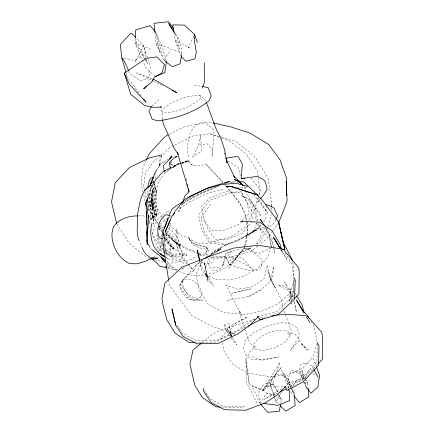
<?xml version="1.0" encoding="UTF-8"?>
<svg xmlns="http://www.w3.org/2000/svg" width="434" height="434" viewBox="0 0 434 434"><rect width="100%" height="100%" fill="white"/><g stroke="black" fill="none" stroke-linecap="round" stroke-linejoin="round"><path stroke-width="0.33" stroke-dasharray="2.17 1.63" d="M317.281 343.869L316.945 361.983L301.722 378.432L285.371 386.623M150.549 189.153C150.327 195.756 147.951 202.559 150.755 208.976L148.851 206.134L147.896 201.55M152.464 190.217L152.654 203.871L155.562 215.579L156.652 213.376L154.602 202.819L155.513 195.088L154.401 190.19L153.49 188.014C150.603 196.738 150.598 207.523 155.562 215.579M147.386 196.499L147.712 189.012M293.628 279.263L292.955 296.308L276.632 311.634L258.398 316.494M135.294 38.702L135.099 42.727L140.594 56.697L142.683 60.939M150.256 189.56L148.895 201.224L153.712 220.662L152.226 213.17L153.853 224.09L152.22 213.137L148.895 201.224M152.817 185.931C153.24 193.683 149.448 201.365 150.755 208.976M154.949 182.54L153.853 193.168L157.368 208.9L163.038 217.944M155.361 178.553L155.909 173.237M163.64 232.543L163.255 238.434M224.139 263.199L222.512 266.21L224.324 260.682L226.043 257.829L231.121 251.389L225.848 253.445L225.506 256.158L222.512 266.21L219.441 269.454L215.15 270.566L212.063 269.802L209.421 266.536L208.445 263.069L211.439 257.427L213.327 259.375L225.506 256.158L229.407 264.691C238.998 267.843 249.013 272.286 259.299 269.774L260.807 268.174L262.364 260.243L249.382 248.102L240.203 252.876L232.233 263.823L229.407 264.691L225.62 256.082L211.575 257.313M152.936 217.77L156.745 214.624L156.94 216.42C151.423 208.206 152.546 197.812 153.652 188.508L153.853 203.497L156.745 214.624L150.685 219.512L152.936 217.77L155.101 214.081L155.312 215.682C150.278 208.222 151.249 198.777 152.231 190.309L152.421 203.964L155.101 214.081L150.685 219.512L156.94 216.42L158.112 214.011L155.877 202.39L156.907 193.879L154.623 184.228L156.094 189.653L154.352 202.917L156.397 213.474L155.312 215.682L150.685 219.512L149.486 216.783L150.94 214.282L150.099 202.087L152.226 189.712L156.094 189.653L159.039 180.88L165.349 172.623L171.359 168.576M179.551 206.573L178.917 211.38L176.215 211.429M149.166 222.506L150.94 214.282M181.737 53.67L181.949 52.335L179.28 39.749L175.629 34.134M280.831 402.823L281.422 399.551L278.943 394.864M148.341 195.126L149.112 191.264L150.11 189.506M228.924 268.863L231.604 257.074M289.158 388.349L287.465 383.222L289.549 374.249L291.561 370.191L296.27 371.661L303.312 376.305L304.744 378.562M170.508 223.168L168.582 230.302L165.528 237.349M161.649 155.942L159.099 161.556L159.397 165.869L161.904 155.377L169.727 147.511L193.325 135.809L209.882 133.743L220.662 136.683M270.371 280.31L273.653 266.503L272.72 275.4L270.23 281.178L260.942 290.058L249.724 296.303L227.318 300.344L229.933 299.883M267.865 227.15L267.36 229.076L259.445 242.237L255.61 244.564M268.033 226.505L271.228 214.298M244.711 329.021L249.3 341.916L255.501 349.267L263.72 350.585L275.183 347.851L285.344 342.106L290.167 335.683L291.415 330.887L283.256 309.42M258.138 197.155L254.617 209.942L247.874 222.013M258.838 194.6L259.895 190.765L258.143 176.394M157.33 233.931L156.609 236.503L161.377 247.939L162.538 248.611M158.958 228.148L159.864 224.931M316.874 343.511L313.001 356.938L302.661 367.989L287.671 375.014L268.993 376.717L247.505 372.985L232.559 364.045L223.656 350.46L222.436 342.534M244.038 248.438L231.485 262.825L244.038 248.438L244.57 246.604M244.749 245.991C247.092 238.011 248.85 229.288 246.366 221.145M244.597 246.577L244.06 248.416L240.203 252.876L250.988 248.329L244.06 248.416L259.478 253.472L270.187 247.988M244.776 245.964L246.035 241.678L247.402 234.262L247.651 226.331A49.172 41.61 31.3 0 0 238.038 200.66L226.863 186.946C235.299 196.727 244.092 207.371 246.214 220.483M258.534 197.611L256.879 203.231L260.123 199.249M259.272 195.116L260.742 190.119L251.123 178.249L249.789 178.287M256.646 223.049L254.156 230.427L245.573 236.069L237.214 240.772L226.901 244.993L209.638 243.235L201.924 230.194L198.501 214.982L209.6 200.248L231.544 192.474L242.997 191.389M260.254 403.728L251.866 385.761L264.924 390.784L262.63 390.502L272.53 384.041L280.082 362.184L262.63 390.502L251.866 385.761L249.083 383.385L245.872 359.357L249.81 352.039L255.458 346.348M271.266 246.87L267.49 257.595L257.46 268.722L243.989 276.019L229.651 280.022L216.175 279.534L204.994 273.854L208.64 277.782L200.763 265.337L199.721 260.709M148.846 195.425L149.746 192.94L148.743 195.446M294.512 280.397L289.766 293.395L278.541 303.317L263.172 310.755L244.695 314.482L223.184 312.475L208.098 303.909L198.973 289.798L196.027 273.979L203.649 259.651M305.102 378.415L308.205 370.641L310.435 372.177M159.397 165.869L160.162 163.971L163.84 162.045M199.77 261.203L201.62 269.671L209.351 281.661L213.311 285.36L205.537 273.284L207.598 277.879L204.3 262.201L208.005 281.731L205.304 267.366L209.595 257.156M146.068 160.705L142.911 167.898L141.039 182.692L143.014 191.725M158.551 251.66L160.813 246.979L157.835 247.581M193.781 36.31L188.242 47.528L190.526 48.353L175.287 40.047L174.039 32.789M256.765 243.913L262.331 232.933L259.207 227.519L261.599 224.503M275.894 219.512L274.424 222.42L270.713 226.38L268.798 226.901M199.743 255.816L205.315 253.695L207.474 249.479L206.253 247.179L196.694 245.047L191.719 242.449L188.399 237.875L197.079 243.338L207.702 243.604L231.859 236.394L244.988 227.183L247.554 222.588M266.807 391.956L260.856 402.801L258.154 394.186L261.859 386.385L264.762 384.057L269.178 382.75L275.183 385.81L277.738 391.989M281.406 392.482L275.997 401.813L278.416 404.135M157.509 168.663L160.504 163.77L157.943 168.452M200.334 297.209L201.452 295.391C202.331 287.172 194.199 278.883 186.034 279.051L184.114 280.049L181.645 282.377L180.463 284.134C178.64 293.471 192.842 306.518 200.334 297.209L198.409 298.18C190.201 298.516 181.873 289.977 182.893 281.731L184.114 280.049M168.777 217.542L169.363 216.609M292.852 386.417L296.406 380.792L303.312 376.305M296.297 341.173L290.183 350.77L298.326 341.346L299.167 334.126L296.72 327.496L290.308 323.352L280.033 322.608L265.95 326.395L253.152 333.133L244.863 341.146L243.36 348.388L245.969 354.952L251.888 359.526L263.818 360.008L278.704 356.916L260.823 360.014L250.51 355.842M210.588 203.991L201.213 217.901L203.687 230.47L210.306 241.006L226.201 244.331M163.911 59.458L171.142 49.525L181.949 52.335M170.464 163.276L171.94 161.253M179.432 271.245L182.204 272.888L192.023 275.254L201.918 275.232L215.248 272.823L228.973 265.944L232.239 263.801L240.246 252.865M169.938 164.15L172.184 161.112M270.897 379.614L262.63 390.502L281.699 366.898L270.897 379.614L277.706 392.515M272.628 231.024L266.118 239.519L259.798 244.51M273.035 230.492L277.923 224.123M263.595 221.986L265.988 218.969L265.95 206.438M231.534 337.218L230.107 329.959L235.581 323.232L247.467 316.863L230.394 325.809L221.622 337.245L222.029 339.887M252.273 221.194L242.036 233.411L226.391 239.769L214.993 239.318L207.908 228.821L203.741 219.354L201.56 206.215L209.736 197.92L225.848 191.606L241.575 192.62L251.953 210.984L251.443 209.199L252.225 220.526M317.824 364.017L305.01 377.439L287.167 388.365M241.516 221.313L238.326 224.606L222.447 230.828L211.005 230.351L203.741 219.354M241.971 220.841L249.262 213.311L246.908 202.439L241.575 192.62M185.372 200.459L186.332 199.542M151.851 106.14L158.817 99.69M153.479 257.15L156.761 254.243M259.847 226.011L254.009 231.062L245.573 236.069L256.684 229.868C242.091 239.259 224.839 243.398 210.859 253.776M202.846 259.776L196.222 265.413L193.917 270.919L191.009 272.416L182.215 280.402L179.426 285.816L187.662 297.588L190.64 299.547L200.833 300.702L203.172 300.068L192.701 299.232L188.969 296.455L180.756 284.465L182.964 279.415L182.215 280.402L188.003 274.505L194.378 266.72L202.656 259.727M160.276 156.121L153.701 161.573L145.515 172.52L143.632 186.343L144.321 189.566M201.691 342.931L211.955 334.446L216.23 331.891L236.248 324.93L254.66 319.435M162.614 119.084L161.719 110.062C172.086 100.965 185.996 95.746 199.743 95.154L204.555 99.359L206.036 101.811M183.278 203.025L181.591 204.392C192.723 197.182 205.19 191.931 217.32 186.522M160.043 224.291L167.833 218.118M168.354 217.705L170.432 216.056M257.693 246.176L250.358 251.964L230.394 257.194L211.206 257.004M135.685 59.946L145.52 52.4L143.665 45.733L136.227 38.04M174.094 166.737L176.28 165.262M211.011 253.852L218.313 248.964L226.722 244.331L237.214 240.772L247.798 235.727L259.158 227.59L257.948 221.698M163.531 162.224L168.175 159.153M255.002 318.73L236.883 330.648L217.407 340.104L195.989 340.625L182.172 333.046L176.79 324.784M170.54 164.334L175.363 165.842L176.15 165.359M164.464 172.623L170.687 168.761M174.083 166.651L175.217 165.951L169.727 164.285M281.932 388.68L264.16 399.318L277.516 393.052M185.28 200.41L195.387 195.191M247.543 249.154L251.655 246.81M248.384 296.541L260.861 289.478M198.474 255.23L190.58 259.662L169.26 263.433L166.661 262.771M199.038 254.915L201.289 253.651L199.385 252.979M246.317 187.244L244.705 188.128L235.553 187M173.095 166.406L175.982 164.849M172.862 166.558L176.41 164.708M246.496 326.802L215.107 342.111L195.588 342.296M169.368 134.16L185.139 126.397L207.577 122.594L211.797 122.616M181.238 269.172L184.634 267.588L181.049 268.955M196.58 194.589L210.94 188.34M175.363 165.842L176.6 165.321M181.553 163.238L188.356 160.368L190.135 163.667L194.193 165.663L206.568 164.73L222.924 182.437M216.615 186.94C205.027 191.92 192.859 196.13 182.568 203.6L178.917 211.38L180.533 207.87L188.535 202.499L208.412 192.989L222.772 189.002M181.586 163.141L188.231 160.439L190.108 163.699L194.182 165.685M181.716 163.059L188.356 160.368M270.626 315.74L278.037 312.784M173.448 166.64L175.217 165.951M159.631 226.282L161.209 225.734L164.991 226.564M225.848 253.445L238.814 249.17M217.239 186.739L219.099 186.137M184.412 161.654L188.231 160.439M272.53 384.041L265.418 386.303L277.261 386.027L284.921 386.472M181.911 163.477L188.795 161.296L181.748 163.249M229.429 264.653L232.239 263.801M265.603 227.774L252.181 231.436L259.207 227.519L269.46 237.794L271.12 246.1M287.465 383.222L296.406 380.792L301.673 381.866M292.429 373.034L300.415 371.396L303.285 380.754M199.06 145.151L207.186 143.817L212.215 149.584L212.503 156.522L213.696 129.929L210.273 126.723L203.665 121.856C187.993 124.585 186.625 144.115 188.231 156.679M229.521 182.405L236.107 181.352M260.373 317.731L268.228 316.532M231.729 182.779L233.698 182.508M213.289 262.597L204.989 264.089L202.022 262.646L200.861 261.056M164.708 251.953L170.909 255.517L186.262 254.281L186.566 255.534L171.528 256.754L165.186 253.103M138.506 215.872L142.873 215.85L146.177 216.316M213.3 267.29L219.68 267.29M221.378 407.021L239.335 407.542L244.581 406.685L223.391 406.148L209.996 398.824L204.528 390.454M287.259 333.475L295.169 334.077L306.762 350.265L300.827 343.305L310.033 351.084M194.378 85.509L201.626 86.279M236.931 182.73L239.503 183.045M261.301 403.143L256.662 402.53L246.854 382.723L245.872 359.357L249.083 383.385M173.323 269.53L177.067 270.252L173.323 269.53L167.383 267.089M123.836 58.438L135.685 60.814L134.925 62.187L143.665 45.733L146.122 57.483M304.31 382.403L307.603 383.076L308.048 387.665M149.122 258.306L147.175 257.807L129.473 243.62L117.05 224.454M154.32 259.63L163.412 261.946M275.129 395.19L266.959 393.096L273.588 396.058M277.641 395.83L279.523 396.313L281.422 399.551L275.997 397.132M167.432 268.038L168.669 268.364L172.162 268.049L172.027 266.254L168.094 267.165L164.41 265.868L166.786 266.845M221.302 136.873L235.412 141.072L252.035 154.347L256.326 158.963L268.217 178.369L271.364 200.768L271.418 203.991M198.338 253.548L186.837 249.691L173.589 241L189.224 249.393L196.846 252.078M198.978 253.765L206.644 256.337M209.882 133.743L219.175 137.095M221.655 137.99L229.087 140.676L246.734 154.526L257.508 171.164L258.062 175.737M152.171 78.711L136.618 72.831L152.822 80.822M169.26 48.212L155.996 43.091L154.992 33.201M234.403 334.191L229.781 332.281L212.942 326.677L192.034 315.93L169.488 285.393L168.734 280.749M150.896 49.373L135.099 42.727L144.289 58.199M153.424 81.12L162.43 85.563M164.871 249.951L172.439 254.302L185.562 253.25L186.566 255.534M169.206 212.861L168.511 210.631L156.332 220.298L152.329 234.642L157.943 248.064L164.144 251.628M164.611 252.772L158.849 249.458L157.943 248.064M163.146 231.528L159.625 229.163L158.594 227.899M170.302 215.817L170.92 216.175M293.948 292.153L282.963 285.713L278.037 284.997L288.577 290.563L294.605 303.22L296.417 312.198L294.133 300.431M234.995 334.337L226.461 329.33L231.501 335.829M177.246 269.948L172.325 267.029L167.074 261.534M168.267 228.42C174.609 232.087 178.71 238.646 180.501 245.639L175.005 242.367L163.537 232.738M165.235 232.76C171.262 235.89 174.376 242.563 180.501 245.639M205.315 253.695L208.098 255.393M165.913 257.422L169.287 259.489L166.173 257.172M256.022 223.092L266.178 229.412L272.742 243.431L273.398 246.604M208.266 255.263L205.515 253.554L207.707 249.333L206.513 247.017L196.987 244.863L192.045 242.243L188.752 237.653L182.432 236.199L169.493 225.474M227.926 160.851L238.152 167.405L240.414 175.911M162.066 232.082C170.209 238.299 181.564 244.277 182.964 255.442L181.146 260.226L172.092 255.3L164.578 248.324M312.67 373.712L316.017 376.018M155.166 76.037L146.866 69.435L142.981 61.547M162.528 231.946L158.877 228.968M184.065 263.606L180.951 261.084C173.741 260.688 168.755 255.235 164.009 250.451M163.32 227.812L162.424 226.998L157.971 227.025L161.736 228.94L162.934 230.042M163.564 230.318L161.98 228.843L162.262 230.714M244.364 186.68L245.297 187.548L244.402 186.669M166.488 230.823C171.614 235.928 177.029 241.044 180.441 247.505L165.614 232.608M165.848 232.516C170.557 237.865 178.005 242.682 178.2 250.467L173.936 249.8L170.692 245.677L168.045 241.006L164.573 236.85M162.864 246.566L161.15 244.809L157.792 236.584L157.781 235.266M250.532 200.752L260.839 216.468L259.261 211.998L250.532 200.752L248.454 198.588L241.06 195.24L248.438 199.656L254.465 210.582L256.592 221.118M206.524 164.746L222.881 182.47M187.455 263.97C177.398 254.942 174.327 241.998 176.871 228.968C178.168 241.412 179.535 254.975 188.486 264.55M187.917 264.469L193.917 270.919L188.904 265.044M163.553 249.957L158.958 244.988L152.491 233.731L151.433 229.987M167.166 264.04L169.325 266.422M170.692 245.677L173.437 248.742L168.728 244.19L165.3 240.067L164.795 238.879M226.418 186.436L225.094 184.906L226.364 186.474M165.625 238.505L167.795 241.103L170.443 245.774L173.188 248.839L168.479 244.288L165.05 240.165M159.441 226.32L160.878 228.078L158.725 224.676M290.823 391.929L293.265 394.983M253.537 194.524L267.876 213.094L261.767 204.186L258.615 197.432M159.148 228.588L161.513 231.718M126.305 75.831L141.565 96.256M206.253 247.179L208.814 250.787L205.624 249.056L198.371 247.564L192.219 243.919L188.399 237.875M303.415 382.43L307.153 387.877M150.267 247.521L151.292 249.138M305.102 379.126L307.603 383.076L306.209 380.048M158.367 224.112L148.325 208.244L147.5 204.376M148.102 208.635L158.725 225.441M232.147 337.137L229.385 332.742L230.904 336.166M232.488 337.685L236.975 344.818L232.836 340.609L225.311 328.576L224.237 323.759L231.539 335.753M163.39 218.514L165.869 222.468M306.692 317.363L309.773 322.316L306.816 317.352M265.288 227.449L268.792 233.139L271.7 246.577M294.865 293.048L296.232 295.272M311.037 321.431L314.433 326.976L316.842 341.547M281.362 250.315L287.259 260.112L280.787 249.328M306.708 317.194L309.773 322.316M175.135 34.27L177.164 37.682L179.508 49.064L175.287 40.047L177.463 47.138L181.211 56.816M144.631 58.774L147.348 63.353L146.258 58.134M285.078 252.74L291.816 264.235L293.867 276.518M199.743 95.154L201.333 97.889C190.982 107.279 176.741 112.601 162.815 112.992L161.719 110.062M280.695 249.583L282.019 251.856L281.558 250.011M286.673 285.605L284.558 281.894L293.628 297.811L290.27 291.854L291.322 302.303M265.999 227.72L271.977 238.537L274.711 252.951L273.529 247.239M313.56 369.019L311.997 366.177L305.948 362.607L300.285 364.994L299.433 371.575L302.753 380.618M245.693 191.134L255.252 208.613L257.812 221.047M142.439 248.194L140.551 244.673L139.52 241.521M136.005 41.203L145.206 59.165M145.509 59.762L147.348 63.353M284.124 374.005L290.682 387.133M290.981 387.73L294.257 394.3L293.791 391.316L291.8 387.139M290.167 335.683L287.921 331.066C275.389 328.158 260.726 333.6 253.678 344.482L255.501 349.267M291.518 386.542L287.265 377.585L281.01 374.482L276.301 374.9L272.953 377.667L270.257 384.345L275.997 401.813L274.76 397.962M128.784 70.861L130.178 73.861L140.833 80.957L149.442 77.366L150.267 65.333L148.005 59.176M305.927 379.441L301.462 369.763L303.995 379.457M288.984 388.506L284.644 378.258L281.742 370.11L294.257 394.3L291.583 387.535M163.531 59.979L157.927 46.612L155.996 43.091L159.902 52.585L155.882 33.451M278.758 394.463L279.523 396.313M165.278 237.648L163.634 232.868M165.511 238.223L165.983 239.373L169.765 243.913L174.935 248.932L171.891 245.563L168.989 240.409L164.714 235.244L163.911 232.77M287.937 378.312L291.344 386.922M313.158 358.191L316.245 366.394M145.52 52.4L147.782 58.557M224.541 154.276L224.08 153.018L224.655 154.965M244.494 328.381L240.349 316.212L239.601 310.522L241.499 315.496L225.892 285.122L237.355 289.266L251.932 286.885L264.046 278.764L267.311 264.941L270.713 280.038L275.552 288.181L271.255 279.604L267.843 270.642C270.745 284.232 281.834 294.545 283.017 308.791M163.303 233.834L164.139 236.329M163.265 234.555L163.889 236.427M270.225 383.835L274.554 397.316M149.144 221.882L150.202 225.626M166.233 60.966L162.69 48.011L156.641 34.221L162.544 56.816M304.673 382.045L306.529 389.152L304.814 381.898M154.623 184.228L156.907 193.879L156.094 189.653M170.486 250.83L169.651 247.537L173.34 262.103M162.978 234.702L163.303 235.998M163.217 234.61L163.537 235.906M302.634 372.665L304.191 379.262M126.034 72.988L127.097 77.556M143.719 194.947L145.271 202.049M144.875 192.143L146.394 199.228M292.684 262.315L293.509 266.21L293.726 276.854M186.766 180.728L186.229 178.146L186.398 179.383M231.289 335.938L228.919 323.656L230.107 329.959M204.3 262.201L205.304 267.366M164.567 245.79L166.396 255.545L164.947 242.237M291.393 302.959L291.523 304.261L291.285 301.663M291.225 301.017L290.726 288.67L288.925 302.026L293.997 290.156L293.78 279.512M271.711 245.606L271.841 247.217M148.271 210.826L147.983 201.674M271.478 207.859L271.521 210.436M200.584 135.451L198.967 143.448L195.81 150.793L192.419 157.043L201.571 151.292L200.584 135.451M250.516 288.973L231.582 293.351L250.516 288.973M241.375 257.725L229.315 256.733C237.431 260.839 246.572 263.671 253.261 270.046L242.959 258.669L241.375 257.725M152.361 209.551L151.417 199.531L152.361 209.551M152.6 209.454L151.661 199.434L152.6 209.454M153.728 209.655L152.735 198.626L153.728 209.655"/><path stroke-width="0.65" d="M147.055 234.224L147.202 227.28L146.676 219.685M146.898 241.185L147.202 227.28L147.175 244.505L147.077 239.796M135.327 38.035L135.712 29.984L137.068 29.49L150.148 25.644L155.188 31.633M150.511 185.66L150.598 184.358L155.177 172.466L157.179 169.206M150.658 185.877L150.902 182.329L153.137 178.52L152.92 177.023C148.857 178.775 148.341 183.897 147.869 187.759M244.445 178.434L241.109 178.526L242.373 163.9L237.978 156.441L228.062 157.683L225.68 158.763M146.947 236.28L147.956 227.66L148.509 217.922L146.692 205.342L147.696 198.349M152.019 223.163C148.347 235.57 152.578 251.704 165.349 257.08M166.412 61.617L164.833 72.635L155.687 76.449M181.629 54.342L180.132 63.706L172.461 66.765L164.052 60.38M280.592 404.13L279.29 411.318L267.659 412.3L260.693 404.233M182.931 202.336L184.759 196.038L189.056 191.719L188.383 188.486M164.551 228.349L168.191 218.476M148.629 196.016L145.737 202.955L146.974 218.931L146.768 225.007M168.175 217.89L162.81 232.168L162.007 235.629L162.023 243.946L164.448 245.139M202.19 88.01L204.333 82.498L204.278 62.908M147.744 197.947L145.737 202.955L145.922 204.913M278.33 223.591L285.822 204.821L287.107 200.318L286.245 181.683L286.565 190.895M146.329 160.103L148.96 154.103L162.902 138.772L166.336 135.658L168.159 134.757M170.242 220.532L165.056 232.141L171.788 216.382L174.815 212.329L173.166 215.248M169.103 215.405L171.972 209.047L178.293 204.436L183.533 201.414M194.069 35.724L194.654 34.541L184.417 25.112L172.683 24.868L173.931 32.132M276.187 218.931L277.657 216.023L273.686 207.609L265.944 204.457M169.667 159.224L171.49 155.849M152.008 185.302L149.811 185.768C140.073 191.98 139.884 204.539 137.394 214.656C138.175 223.401 135.468 232.64 139.314 240.892M150.441 188.92L155.432 180.11L162.717 172.005L170.79 167.649M151.52 106.677L148.9 110.968L152.128 119.079L157.406 120.891C175.889 118.601 194.508 112.536 209.063 100.623L211.222 95.887L208.195 87.701L202.282 86.35M174.864 211.45L185.128 199.043L205.998 188.855L221.427 184.591L235.792 183.251L247.922 186.354M170.106 158.871L171.972 156.576L163.775 165.115L163.417 166.412L164.253 171.381M260.53 198.756L263.774 194.774L267.132 189.392L265.478 182.134L263.91 180.105L257.742 176.318L241.109 178.526M150.598 184.358L153.419 181.276L154.141 183.05M318.285 363.54L322.402 359.222L322.478 337.267L321.854 332.401L307.836 316.636L305.135 315.567L283.945 314.135L277.397 315.133M293.704 277.293L295.272 280.12L294.469 299.194L278.053 314.601L259.841 319.923L258.398 316.494L249.989 325.24L238.022 333.795L218.416 343.332L196.868 343.864L182.969 336.312L175.732 325.185L172.005 309.024L175.732 325.185M317.303 342.524L318.985 345.708L318.572 365.211L303.252 381.746L286.983 390.454L285.371 386.623L277.185 394.913L265.445 402.817L245.747 410.249L224.427 409.723L210.967 402.432L203.98 391.739L203.069 388.224M146.904 85.672L143.649 88.916L151.824 81.847L154.547 77.122L162.056 72.744L164.443 64.612L156.826 56.865L146.046 58.395L124.292 73.14L130.726 94.368L144.652 105.495L153.224 107.328L161.708 107.052L160.39 106.981M152.486 80.111L153.419 79.183L176.833 92.67L172.032 90.299M187.765 198.164L189.202 196.786L207.924 187.819L229.429 181.428L224.584 183.468M294.534 298.446L298.885 294.301L299.21 272.373L298.771 267.919L283.63 249.729L280.939 248.872L258.23 245.226L233.519 248.096L209.09 256.516L181.71 267.236L164.822 283.337L161.996 298.619L163.054 305.292L166.824 319.804L174.821 332.867L188.855 342.361L194.915 342.301M149.811 185.768L144.668 190.358M175.613 157.314L177.115 156.028L174.218 157.786L169.368 162.506L170.177 168.056L173.649 167.394M201.175 343.354L192.967 350.135L189.946 364.289L194.785 385.213L202.461 397.69L216.061 406.87L220.049 406.983M217.678 251.14L220.917 248.731L205.092 258.496M257.264 317.243L258.398 316.494M284.227 387.307L285.371 386.623M177.593 164.09L178.775 163.472M248.27 325.896L259.505 320.184L263.21 318.702M279.946 391.913L286.017 389.07M151.965 258.246L145.059 261.409L137.263 263.807L129.837 263.671C122.513 260.427 117.028 254.031 114.267 246.577C111.739 239.926 110.686 232.217 114.169 225.702C119.827 218.595 129.088 215.888 137.882 215.877M176.622 164.67L181.108 163.428M161.795 154.862L149.307 157.938L129.375 167.584L115.27 182.73L111.522 201.897L116.681 223.89M272.156 315.93L276.084 315.334M242.915 221.579L240.913 221.443L244.13 221.297L259.662 222.257L272.058 230.747L280.174 244.472L281.254 248.78M238.646 181.564L243.724 181.982L257.465 194.98L258.04 196.206M263.286 403.408L277.874 405.34L289.543 400.631L289.749 391.11L288.301 389.716M213.11 122.914L230.834 126.918L248.15 132.457L250.64 133.439L268.792 144.587L280.049 159.848L286.418 178.065L286.722 195.501L286.657 193.526M150.424 258.637L153.669 259.461M166.813 267.876L159.392 265.917C154.531 259.006 145.113 256.695 142.439 248.194M169.727 215.649L166.271 214.64C158.936 219.192 155.735 229.814 159.332 237.702L162.283 238.657M257.302 194.871L230.731 186.398L226.038 186.582L232.445 186.636L230.731 186.398L257.302 194.871L262.087 199.835L278.536 221.899L284.829 249.577L278.536 221.899L283.114 242.058L292.136 259.711L292.413 261.013M283.397 249.865L279.425 247.054L273.724 237.637L279.697 247.874M151.819 249.545L165.49 260.27M161.144 253.917L163.661 256.049L161.963 255.181L160.027 253.315M302.579 310.766L306.957 314.786L308.997 318.106M181.211 56.816L186.05 61.275L194.931 58.812L196.282 52.319L194.465 40.926L194.654 34.541L197.383 42.483M233.568 176.009L241.429 183.284M242.953 185.367L237.327 180.132L243.062 185.351M280.359 405.991L285.686 411.096L295.169 405.573L294.366 395.624M135.766 37.557L131.583 33.234L130.862 33.25L120.864 43.856L120.381 45.418L121.862 58.042L125.882 72.337M164.649 261.235L161.117 257.373L165.435 262.136M121.862 58.042L124.037 60.651L128.502 70.259M234.165 176.893L234.886 177.788L227.758 163.103L225.919 158.057M293.672 395.493L299.379 402.616L308.937 396.85L308.113 388.321M143.573 98.947L145.981 102.169L129.251 84.153L124.292 73.14M173.421 28.373L168.604 21.7L153.989 23.311L154.927 32.539M307.527 388.419L310.89 393.323L317.921 386.96L319.57 375.226L316.484 367.023M174.994 322.028L175.71 323.129M175.265 33.575L168.696 23.469L172.759 30.293M147.869 243.751L149.92 246.984M262.136 222.322L260.384 219.479L265.369 226.581M296.568 295.831L302.026 304.739L304.191 312.947L296.493 300.133L303.643 312.079M273.724 237.637L279.626 247.434M313.874 369.589L318.247 377.553M155.605 32.132L156.126 33.174M177.473 152.345L178.179 154.244L174.338 148.623L164.074 125.54L162.934 122.307L162.674 119.73M206.329 102.299L215.98 128.73L220.64 137.6L224.693 150.001L226.966 162.766L226.391 160.819M189.056 191.719L177.365 152.329M199.721 260.709L197.356 250.13L199.629 260.552M168.631 280.082L163.618 248.064L164.367 236.915L164.513 238.25M187.076 184.347L187.244 185.589M148.509 215.438L148.65 218.036M146.909 231.734L146.936 233.074M271.429 204.636L271.456 206.568M146.551 211.754L146.654 218.367M157.656 258.154L151.227 258.035L157.656 258.154M239.476 181.835L234.539 179.432L239.476 181.835"/></g></svg>
